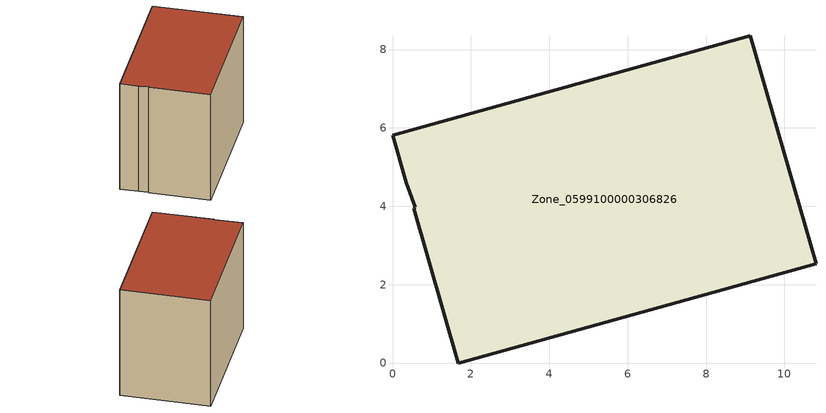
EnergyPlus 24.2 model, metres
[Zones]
Zone_0599100000306826
 floor ground (C_G): 0.58,3.98 0.35,4.6 0,5.81 9.13,8.35 10.81,2.54 1.68,0 0.54,3.96 z0
 wall outside (C_F): 1.68,0 10.81,2.54 9.13,8.35 0,5.81 0.35,4.6 0.58,3.98 0.54,3.96 1.68,0 z0:8.2
 roof outside (C_R): 0.35,4.6 0.58,3.98 0.54,3.96 1.68,0 10.81,2.54 9.13,8.35 0,5.81 z8.2
[BUILDING]
Pand.0599100000306826: North Axis=0; Terrain=City; Loads Convergence Tolerance Value=0.04; Temperature Convergence Tolerance Value=0.4; Solar Distribution=FullExterior; Maximum Number of Warmup Days=25; Minimum Number of Warmup Days=1
[Site:Location]
Rotterdam.The.Hague.AP_ZH_NLD Design_Conditions: Latitude=51.96; Longitude=4.45; Time Zone=1; Elevation=-4.5
[SITE:GROUNDTEMPERATURE:BUILDINGSURFACE]
18, 18, 18, 18, 18, 18, 18, 18, 18, 18, 18, 18
[MATERIAL] Thermal Absorptance=0.9; Solar Absorptance=0.7; Visible Absorptance=0.7
Name | Roughness | Thickness | Conductivity | Density | Specific Heat
G.TI.1975-1991 | MediumSmooth | 0.15 | 0.288461 | 540 | 1210
F.TI.1975-1991 | Rough | 0.3 | 0.230769 | 1920 | 840
R.TI.1975-1991 | MediumRough | 0.2 | 0.153846 | 1500 | 1000
[CONSTRUCTION]
C_G: G.TI.1975-1991
C_F: F.TI.1975-1991
C_R: R.TI.1975-1991
[ZONE]
Zone_0599100000306826: Type=1; Multiplier=1; Ceiling Height=Autocalculate; Volume=Autocalculate; Floor Area=autocalculate; Part of Total Floor Area=Yes
[ZONEINFILTRATION:DESIGNFLOWRATE]
Infil_Zone_0599100000306826: Zone or ZoneList or Space or SpaceList=Zone_0599100000306826; Schedule=AlwaysOn; Design Flow Rate Calculation Method=Flow/Area; Flow Rate per Floor Area=0.003; Constant Term Coefficient=1; Temperature Term Coefficient=0; Velocity Term Coefficient=0; Velocity Squared Term Coefficient=0
[HVACTEMPLATE:ZONE:IDEALLOADSAIRSYSTEM]
Zone_0599100000306826: Maximum Heating Supply Air Temperature=50; Minimum Cooling Supply Air Temperature=13; Maximum Heating Supply Air Humidity Ratio=0.0156; Minimum Cooling Supply Air Humidity Ratio=0.0077; Heating Limit=NoLimit; Cooling Limit=NoLimit; Dehumidification Control Type=ConstantSensibleHeatRatio; Cooling Sensible Heat Ratio=0.7; Dehumidification Setpoint=60; Humidification Control Type=None; Humidification Setpoint=30; Outdoor Air Method=None; Outdoor Air Flow Rate per Person=0.00944; Outdoor Air Flow Rate per Zone Floor Area=0; Outdoor Air Flow Rate per Zone=0; Demand Controlled Ventilation Type=None; Outdoor Air Economizer Type=NoEconomizer; Heat Recovery Type=None; Sensible Heat Recovery Effectiveness=0.7; Latent Heat Recovery Effectiveness=0.65
[ZONECONTROL:THERMOSTAT]
ThermostatControl_Zone_0599100000306826: Zone or ZoneList=Zone_0599100000306826; Control Type Schedule=DualSetpointControlType; Control 1=Thermostat_Zone_0599100000306826; Temperature Difference Between Cutout And Setpoint=0
[THERMOSTATSETPOINT:DUALSETPOINT]
Thermostat_Zone_0599100000306826: Heating Setpoint Temperature Schedule=HeatingSetpoint_Zone_0599100000306826; Cooling Setpoint Temperature Schedule=CoolingSetpoint_Zone_0599100000306826
[SCHEDULE:COMPACT]
HeatingSetpoint_Zone_0599100000306826: Through: 12/31, For: AllDays, Until: 24:00, 21
CoolingSetpoint_Zone_0599100000306826: Through: 12/31, For: AllDays, Until: 24:00, 24
DualSetpointControlType: Through: 12/31, For: AllDays, Until: 24:00, 4
AlwaysOn: Through: 12/31, For: AllDays, Until: 24:00, 1
